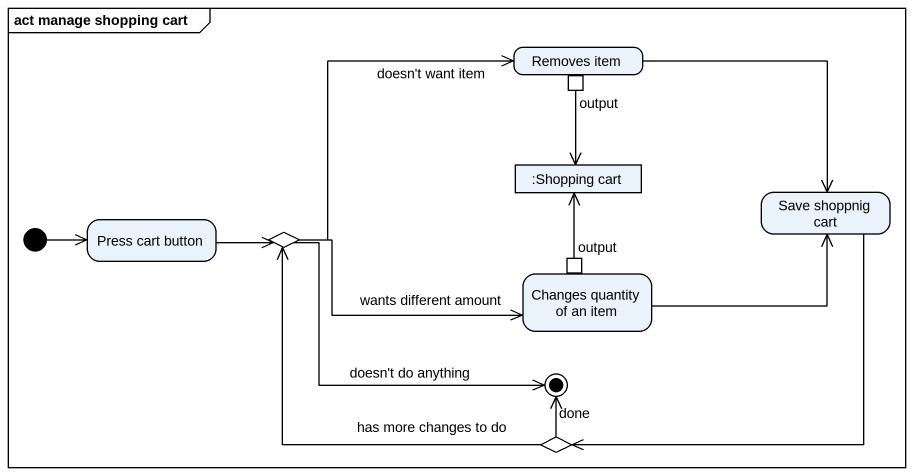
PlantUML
@startuml
mainframe act manage shopping cart
hide empty description
state "Removes item" as Removes_item {
  state output <<outputPin>>
}
state ":Shopping cart" as Shopping_cart <<object>>
state "Save shoppnig cart" as Save_shoppnig_cart
state "Press cart button" as Press_cart_button
state choice1 <<choice>>
state "Changes quantity of an item" as Changes_quantity_of_an_item {
  state "output" as output_2 <<outputPin>>
}
state choice2 <<choice>>
[*] -right-> Press_cart_button
Removes_item --> Save_shoppnig_cart
output --> Shopping_cart
Save_shoppnig_cart --> choice2
Press_cart_button -right-> choice1
choice1 -up-> Removes_item : doesn't want item
choice1 -right-> Changes_quantity_of_an_item : wants different amount
output_2 -up-> Shopping_cart
Changes_quantity_of_an_item -right-> Save_shoppnig_cart
choice2 -up-> choice1 : has more changes to do
choice1 -right-> [*] : doesn't do anything
choice2 -up-> [*] : done
@enduml
